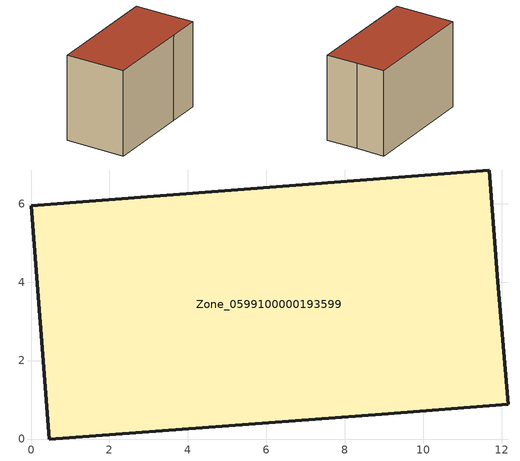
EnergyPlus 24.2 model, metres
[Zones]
Zone_0599100000193599
 floor ground (C_G): 0.46,0 0,5.95 11.68,6.86 11.9,4.01 12.18,0.89 8.95,0.63 z0
 wall outside (C_F): 0,5.95 0.46,0 8.95,0.63 12.18,0.89 11.9,4.01 11.68,6.86 0,5.95 z0:8.55
 roof outside (C_R): 8.95,0.63 12.18,0.89 11.9,4.01 11.68,6.86 0,5.95 0.46,0 z8.55
[BUILDING]
Pand.0599100000193599: North Axis=0; Terrain=City; Loads Convergence Tolerance Value=0.04; Temperature Convergence Tolerance Value=0.4; Solar Distribution=FullExterior; Maximum Number of Warmup Days=25; Minimum Number of Warmup Days=1
[Site:Location]
Rotterdam.The.Hague.AP_ZH_NLD Design_Conditions: Latitude=51.96; Longitude=4.45; Time Zone=1; Elevation=-4.5
[SITE:GROUNDTEMPERATURE:BUILDINGSURFACE]
18, 18, 18, 18, 18, 18, 18, 18, 18, 18, 18, 18
[MATERIAL] Thermal Absorptance=0.9; Solar Absorptance=0.7; Visible Absorptance=0.7
Name | Roughness | Thickness | Conductivity | Density | Specific Heat
G.TI.1946-1964 | MediumSmooth | 0.15 | 1 | 540 | 1210
F.TI.1946-1964 | Rough | 0.3 | 0.857143 | 1920 | 840
R.TI.1946-1964 | MediumRough | 0.2 | 0.277778 | 1500 | 1000
[CONSTRUCTION]
C_G: G.TI.1946-1964
C_F: F.TI.1946-1964
C_R: R.TI.1946-1964
[ZONE]
Zone_0599100000193599: Type=1; Multiplier=1; Ceiling Height=Autocalculate; Volume=Autocalculate; Floor Area=autocalculate; Part of Total Floor Area=Yes
[ZONEINFILTRATION:DESIGNFLOWRATE]
Infil_Zone_0599100000193599: Zone or ZoneList or Space or SpaceList=Zone_0599100000193599; Schedule=AlwaysOn; Design Flow Rate Calculation Method=Flow/Area; Flow Rate per Floor Area=0.003; Constant Term Coefficient=1; Temperature Term Coefficient=0; Velocity Term Coefficient=0; Velocity Squared Term Coefficient=0
[HVACTEMPLATE:ZONE:IDEALLOADSAIRSYSTEM]
Zone_0599100000193599: Maximum Heating Supply Air Temperature=50; Minimum Cooling Supply Air Temperature=13; Maximum Heating Supply Air Humidity Ratio=0.0156; Minimum Cooling Supply Air Humidity Ratio=0.0077; Heating Limit=NoLimit; Cooling Limit=NoLimit; Dehumidification Control Type=ConstantSensibleHeatRatio; Cooling Sensible Heat Ratio=0.7; Dehumidification Setpoint=60; Humidification Control Type=None; Humidification Setpoint=30; Outdoor Air Method=None; Outdoor Air Flow Rate per Person=0.00944; Outdoor Air Flow Rate per Zone Floor Area=0; Outdoor Air Flow Rate per Zone=0; Demand Controlled Ventilation Type=None; Outdoor Air Economizer Type=NoEconomizer; Heat Recovery Type=None; Sensible Heat Recovery Effectiveness=0.7; Latent Heat Recovery Effectiveness=0.65
[ZONECONTROL:THERMOSTAT]
ThermostatControl_Zone_0599100000193599: Zone or ZoneList=Zone_0599100000193599; Control Type Schedule=DualSetpointControlType; Control 1=Thermostat_Zone_0599100000193599; Temperature Difference Between Cutout And Setpoint=0
[THERMOSTATSETPOINT:DUALSETPOINT]
Thermostat_Zone_0599100000193599: Heating Setpoint Temperature Schedule=HeatingSetpoint_Zone_0599100000193599; Cooling Setpoint Temperature Schedule=CoolingSetpoint_Zone_0599100000193599
[SCHEDULE:COMPACT]
HeatingSetpoint_Zone_0599100000193599: Through: 12/31, For: AllDays, Until: 24:00, 21
CoolingSetpoint_Zone_0599100000193599: Through: 12/31, For: AllDays, Until: 24:00, 24
DualSetpointControlType: Through: 12/31, For: AllDays, Until: 24:00, 4
AlwaysOn: Through: 12/31, For: AllDays, Until: 24:00, 1
